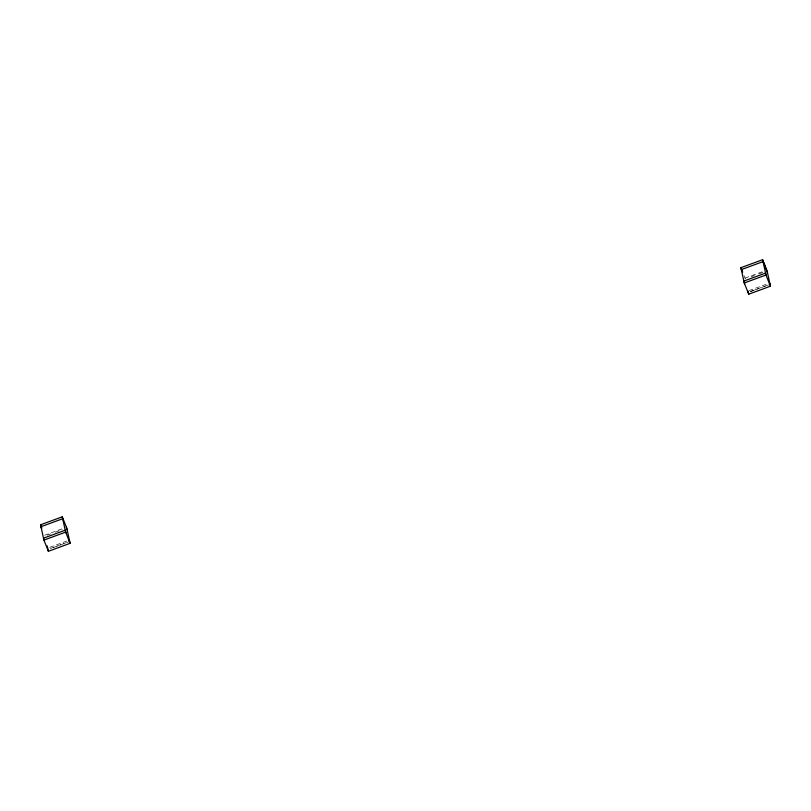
<?xml version="1.0" encoding="UTF-8"?>
<svg xmlns="http://www.w3.org/2000/svg" width="811" height="811" viewBox="0 0 811 811"><rect width="100%" height="100%" fill="white"/><g stroke="black" fill="none" stroke-linecap="round" stroke-linejoin="round"><path stroke-width="0.61" stroke-dasharray="4.05 3.04" d="M44.635 535.23L62.913 528.508M744.974 278.122L763.263 271.391M47.312 535.148L50.738 533.891M55.31 532.209L62.163 529.684M751.077 276.784L754.504 275.517M759.076 273.844L763.648 272.161M49.765 547.293L66.907 540.988M748.958 290.602L767.247 283.88M50.262 548.54L66.259 542.65M53.506 547.466L69.503 541.586M750.601 291.423L767.743 285.127M750.418 291.615L753.845 290.358M754.99 289.933L769.852 284.479M744.022 275.527L745.36 278.883"/><path stroke-width="1.22" d="M40.55 524.808L62.265 516.82L66.735 528.012L70.111 543.309L48.396 551.287L43.926 540.106L40.55 524.808L41.888 528.164M740.889 267.691L762.604 259.713L767.074 270.894L770.45 286.192L748.735 294.18L744.265 282.988L740.889 267.691L742.683 272.172M43.926 540.106L65.64 532.117L62.265 516.82M744.265 282.988L765.979 275.01L762.604 259.713M767.5 272.81L763.212 261.436L763.526 262.865L763.029 261.629L741.315 269.607L741.812 270.854L741.497 269.414M770.024 284.286L769.527 283.039L769.852 284.479M765.979 275.01L770.45 286.192M67.161 529.918L66.35 527.241M69.685 541.393L69.188 540.146L69.503 541.586M65.64 532.117L70.111 543.309M43.997 539.437L43.5 538.19L65.215 530.201L66.026 532.878M766.365 275.77L765.554 273.094L743.839 281.082L744.65 283.759M748.31 292.264L748.735 294.18M747.813 291.027L748.137 292.457M62.863 518.543L63.187 519.973L62.69 518.736L40.976 526.714L41.473 527.961L41.148 526.521M47.22 545.935L48.396 551.287"/></g></svg>
